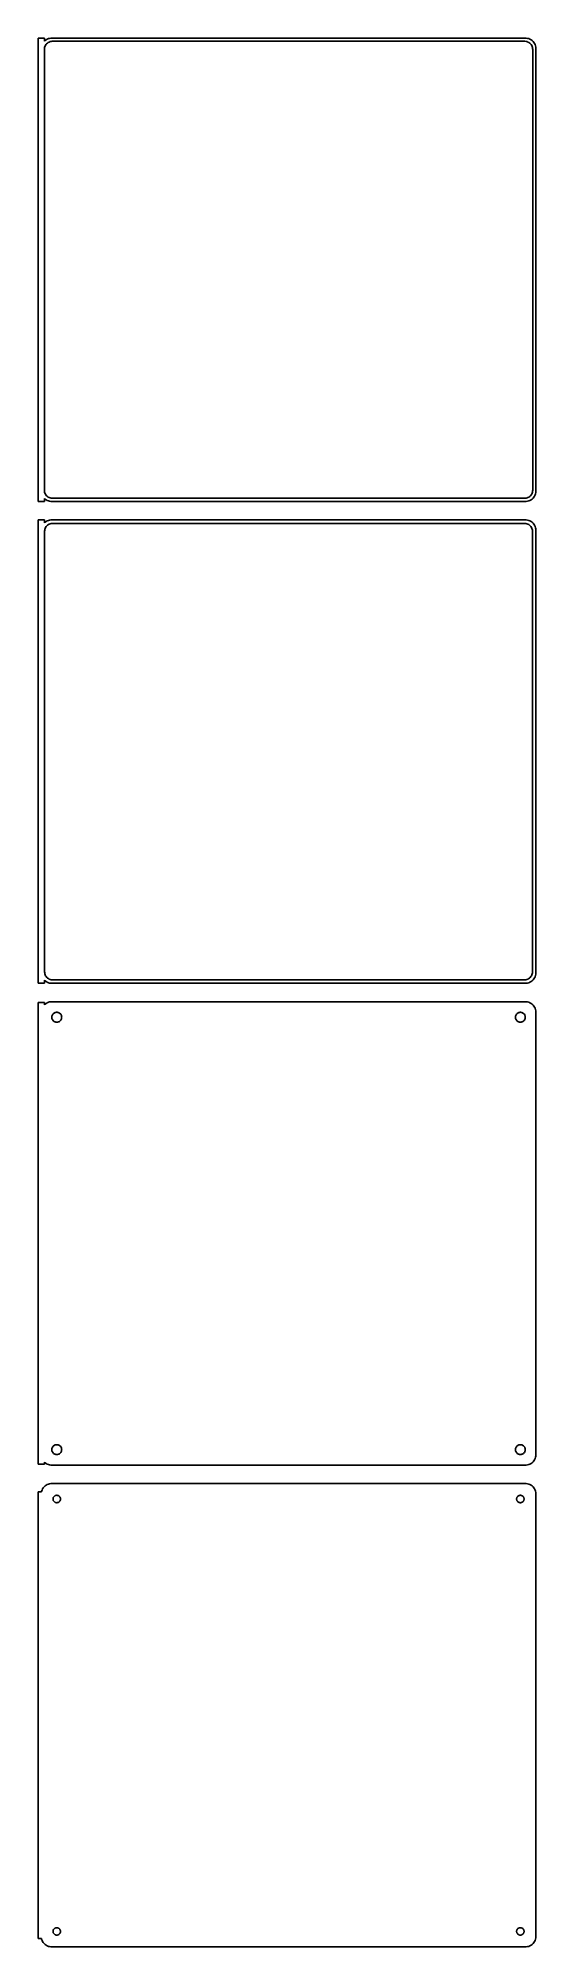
# Model space of a CAD drawing. Header units: metres. Extents: x -122 to 120, y 590 to 1516.
import ezdxf

# ---------------------------------------------------------------- set-up
doc = ezdxf.new("R2010")
doc.units = ezdxf.units.M

msp = doc.modelspace()

# ---------------------------------------------------------------- linework, layer by layer
for p, q in [((-118.5, 1516.49), (-121.5, 1516.49)), ((-121.5, 1516.49), (-121.5, 1291.51)), ((-118.5, 1515.06), (-118.5, 1516.49)), ((-118.187, 1515.35), (-118.5, 1515.06)), ((-118.5, 1511), (-118.468, 1511.5)), ((-118.5, 1297), (-118.5, 1511)), ((-118.468, 1511.5), (-118.374, 1511.99)), ((-118.374, 1511.99), (-118.219, 1512.47)), ((-118.219, 1512.47), (-118.005, 1512.93)), ((-117.679, 1515.72), (-118.187, 1515.35)), ((-118.005, 1512.93), (-117.736, 1513.35)), ((-117.736, 1513.35), (-117.416, 1513.74)), ((-117.129, 1516.02), (-117.679, 1515.72)), ((-117.416, 1513.74), (-117.05, 1514.08)), ((-116.545, 1516.26), (-117.129, 1516.02)), ((-117.05, 1514.08), (-116.643, 1514.38)), ((-116.643, 1514.38), (-116.203, 1514.62)), ((-115.937, 1516.41), (-116.545, 1516.26)), ((-116.203, 1514.62), (-115.736, 1514.8)), ((-115.314, 1516.49), (-115.937, 1516.41)), ((-115.736, 1514.8), (-115.25, 1514.93)), ((115.314, 1516.49), (-115.314, 1516.49)), ((-115.25, 1514.93), (-114.751, 1514.99)), ((-114.751, 1514.99), (114.751, 1514.99)), ((114.751, 1514.99), (115.25, 1514.93)), ((115.25, 1514.93), (115.736, 1514.8)), ((115.937, 1516.41), (115.314, 1516.49)), ((115.736, 1514.8), (116.203, 1514.62)), ((116.545, 1516.26), (115.937, 1516.41)), ((116.203, 1514.62), (116.643, 1514.38)), ((117.129, 1516.02), (116.545, 1516.26)), ((116.643, 1514.38), (117.05, 1514.08)), ((117.05, 1514.08), (117.416, 1513.74)), ((117.679, 1515.72), (117.129, 1516.02)), ((117.416, 1513.74), (117.736, 1513.35)), ((118.187, 1515.35), (117.679, 1515.72)), ((117.736, 1513.35), (118.005, 1512.93)), ((118.005, 1512.93), (118.219, 1512.47)), ((118.645, 1514.92), (118.187, 1515.35)), ((118.219, 1512.47), (118.374, 1511.99)), ((118.374, 1511.99), (118.468, 1511.5)), ((118.468, 1511.5), (118.5, 1511)), ((118.5, 1511), (118.5, 1297)), ((119.045, 1514.44), (118.645, 1514.92)), ((119.382, 1513.91), (119.045, 1514.44)), ((119.649, 1513.34), (119.382, 1513.91)), ((119.843, 1512.74), (119.649, 1513.34)), ((119.961, 1512.13), (119.843, 1512.74)), ((120, 1511.5), (119.961, 1512.13)), ((120, 1296.5), (120, 1511.5)), ((-121.5, 1291.51), (-118.5, 1291.51)), ((-118.468, 1296.5), (-118.5, 1297)), ((-118.5, 1292.94), (-118.187, 1292.65)), ((-118.5, 1291.51), (-118.5, 1292.94)), ((-118.374, 1296.01), (-118.468, 1296.5)), ((-118.219, 1295.53), (-118.374, 1296.01)), ((-118.005, 1295.07), (-118.219, 1295.53)), ((-118.187, 1292.65), (-117.679, 1292.28)), ((-117.736, 1294.65), (-118.005, 1295.07)), ((-117.416, 1294.26), (-117.736, 1294.65)), ((-117.679, 1292.28), (-117.129, 1291.98)), ((-117.05, 1293.92), (-117.416, 1294.26)), ((-117.129, 1291.98), (-116.545, 1291.74)), ((-116.643, 1293.62), (-117.05, 1293.92)), ((-116.203, 1293.38), (-116.643, 1293.62)), ((-116.545, 1291.74), (-115.937, 1291.59)), ((-115.736, 1293.2), (-116.203, 1293.38)), ((-115.937, 1291.59), (-115.314, 1291.51)), ((-115.25, 1293.07), (-115.736, 1293.2)), ((-115.314, 1291.51), (115.314, 1291.51)), ((-114.751, 1293.01), (-115.25, 1293.07)), ((114.751, 1293.01), (-114.751, 1293.01)), ((115.25, 1293.07), (114.751, 1293.01)), ((115.736, 1293.2), (115.25, 1293.07)), ((115.314, 1291.51), (115.937, 1291.59)), ((116.203, 1293.38), (115.736, 1293.2)), ((115.937, 1291.59), (116.545, 1291.74)), ((116.643, 1293.62), (116.203, 1293.38)), ((116.545, 1291.74), (117.129, 1291.98)), ((117.05, 1293.92), (116.643, 1293.62)), ((117.416, 1294.26), (117.05, 1293.92)), ((117.129, 1291.98), (117.679, 1292.28)), ((117.736, 1294.65), (117.416, 1294.26)), ((117.679, 1292.28), (118.187, 1292.65)), ((118.005, 1295.07), (117.736, 1294.65)), ((118.219, 1295.53), (118.005, 1295.07)), ((118.187, 1292.65), (118.645, 1293.08)), ((118.374, 1296.01), (118.219, 1295.53)), ((118.468, 1296.5), (118.374, 1296.01)), ((118.5, 1297), (118.468, 1296.5)), ((118.645, 1293.08), (119.045, 1293.56)), ((119.045, 1293.56), (119.382, 1294.09)), ((119.382, 1294.09), (119.649, 1294.66)), ((119.649, 1294.66), (119.843, 1295.26)), ((119.843, 1295.26), (119.961, 1295.87)), ((119.961, 1295.87), (120, 1296.5)), ((-118.5, 1282.49), (-121.5, 1282.49)), ((-121.5, 1282.49), (-121.5, 1057.51)), ((-118.5, 1281.06), (-118.5, 1282.49)), ((-118.187, 1281.35), (-118.5, 1281.06)), ((-117.679, 1281.72), (-118.187, 1281.35)), ((-117.894, 1278.87), (-117.633, 1279.28)), ((-117.129, 1282.02), (-117.679, 1281.72)), ((-117.633, 1279.28), (-117.323, 1279.65)), ((-117.323, 1279.65), (-116.969, 1279.98)), ((-116.545, 1282.26), (-117.129, 1282.02)), ((-116.969, 1279.98), (-116.575, 1280.27)), ((-116.575, 1280.27), (-116.149, 1280.5)), ((-115.937, 1282.41), (-116.545, 1282.26)), ((-116.149, 1280.5), (-115.697, 1280.68)), ((-115.314, 1282.49), (-115.937, 1282.41)), ((-115.697, 1280.68), (-115.226, 1280.8)), ((115.314, 1282.49), (-115.314, 1282.49)), ((-115.226, 1280.8), (-114.743, 1280.86)), ((-114.743, 1280.86), (114.743, 1280.86)), ((114.743, 1280.86), (115.226, 1280.8)), ((115.226, 1280.8), (115.697, 1280.68)), ((115.937, 1282.41), (115.314, 1282.49)), ((115.697, 1280.68), (116.149, 1280.5)), ((116.545, 1282.26), (115.937, 1282.41)), ((116.149, 1280.5), (116.575, 1280.27)), ((117.129, 1282.02), (116.545, 1282.26)), ((116.575, 1280.27), (116.969, 1279.98)), ((116.969, 1279.98), (117.323, 1279.65)), ((117.679, 1281.72), (117.129, 1282.02)), ((117.323, 1279.65), (117.633, 1279.28)), ((117.633, 1279.28), (117.894, 1278.87)), ((118.187, 1281.35), (117.679, 1281.72)), ((118.645, 1280.92), (118.187, 1281.35)), ((119.045, 1280.44), (118.645, 1280.92)), ((119.382, 1279.91), (119.045, 1280.44)), ((119.649, 1279.34), (119.382, 1279.91)), ((119.843, 1278.74), (119.649, 1279.34)), ((-118.373, 1277), (-118.342, 1277.49)), ((-118.373, 1063), (-118.373, 1277)), ((-118.342, 1277.49), (-118.251, 1277.96)), ((-118.251, 1277.96), (-118.101, 1278.43)), ((-118.101, 1278.43), (-117.894, 1278.87)), ((117.894, 1278.87), (118.101, 1278.43)), ((118.101, 1278.43), (118.251, 1277.96)), ((118.251, 1277.96), (118.342, 1277.49)), ((118.342, 1277.49), (118.373, 1277)), ((118.373, 1277), (118.373, 1063)), ((119.961, 1278.13), (119.843, 1278.74)), ((120, 1277.5), (119.961, 1278.13)), ((120, 1062.5), (120, 1277.5)), ((-121.5, 1057.51), (-118.5, 1057.51)), ((-118.5, 1058.94), (-118.187, 1058.65)), ((-118.5, 1057.51), (-118.5, 1058.94)), ((-118.342, 1062.51), (-118.373, 1063)), ((-118.251, 1062.04), (-118.342, 1062.51)), ((-118.101, 1061.57), (-118.251, 1062.04)), ((-118.187, 1058.65), (-117.679, 1058.28)), ((-117.894, 1061.13), (-118.101, 1061.57)), ((-117.633, 1060.72), (-117.894, 1061.13)), ((-117.679, 1058.28), (-117.129, 1057.98)), ((-117.323, 1060.35), (-117.633, 1060.72)), ((-116.969, 1060.02), (-117.323, 1060.35)), ((-117.129, 1057.98), (-116.545, 1057.74)), ((-116.575, 1059.73), (-116.969, 1060.02)), ((-116.149, 1059.5), (-116.575, 1059.73)), ((-116.545, 1057.74), (-115.937, 1057.59)), ((-115.697, 1059.32), (-116.149, 1059.5)), ((-115.937, 1057.59), (-115.314, 1057.51)), ((-115.226, 1059.2), (-115.697, 1059.32)), ((-115.314, 1057.51), (115.314, 1057.51)), ((-114.743, 1059.14), (-115.226, 1059.2)), ((114.743, 1059.14), (-114.743, 1059.14)), ((115.226, 1059.2), (114.743, 1059.14)), ((115.697, 1059.32), (115.226, 1059.2)), ((115.314, 1057.51), (115.937, 1057.59)), ((116.149, 1059.5), (115.697, 1059.32)), ((115.937, 1057.59), (116.545, 1057.74)), ((116.575, 1059.73), (116.149, 1059.5)), ((116.545, 1057.74), (117.129, 1057.98)), ((116.969, 1060.02), (116.575, 1059.73)), ((117.323, 1060.35), (116.969, 1060.02)), ((117.129, 1057.98), (117.679, 1058.28)), ((117.633, 1060.72), (117.323, 1060.35)), ((117.894, 1061.13), (117.633, 1060.72)), ((117.679, 1058.28), (118.187, 1058.65)), ((118.101, 1061.57), (117.894, 1061.13)), ((118.251, 1062.04), (118.101, 1061.57)), ((118.187, 1058.65), (118.645, 1059.08)), ((118.342, 1062.51), (118.251, 1062.04)), ((118.373, 1063), (118.342, 1062.51)), ((118.645, 1059.08), (119.045, 1059.56)), ((119.045, 1059.56), (119.382, 1060.09)), ((119.382, 1060.09), (119.649, 1060.66)), ((119.649, 1060.66), (119.843, 1061.26)), ((119.843, 1061.26), (119.961, 1061.87)), ((119.961, 1061.87), (120, 1062.5)), ((-118.5, 1048.11), (-121.5, 1048.11)), ((-121.5, 1048.11), (-121.5, 823.885)), ((-118.5, 1047.06), (-118.5, 1048.11)), ((-117.679, 1047.72), (-118.187, 1047.35)), ((-117.129, 1048.02), (-117.679, 1047.72)), ((-116.545, 1048.26), (-117.129, 1048.02)), ((-115.937, 1048.41), (-116.545, 1048.26)), ((-115.314, 1048.49), (-115.937, 1048.41)), ((115.314, 1048.49), (-115.314, 1048.49)), ((115.937, 1048.41), (115.314, 1048.49)), ((116.545, 1048.26), (115.937, 1048.41)), ((117.129, 1048.02), (116.545, 1048.26)), ((117.679, 1047.72), (117.129, 1048.02)), ((118.187, 1047.35), (117.679, 1047.72)), ((-118.187, 1047.35), (-118.5, 1047.06)), ((-114.9, 1041), (-114.881, 1041.3)), ((-114.881, 1040.7), (-114.9, 1041)), ((-114.881, 1041.3), (-114.825, 1041.6)), ((-114.825, 1040.4), (-114.881, 1040.7)), ((-114.825, 1041.6), (-114.731, 1041.88)), ((-114.731, 1040.12), (-114.825, 1040.4)), ((-114.731, 1041.88), (-114.603, 1042.16)), ((-114.603, 1039.84), (-114.731, 1040.12)), ((-114.603, 1042.16), (-114.442, 1042.41)), ((-114.442, 1039.59), (-114.603, 1039.84)), ((-114.442, 1042.41), (-114.25, 1042.64)), ((-114.25, 1039.36), (-114.442, 1039.59)), ((-114.25, 1042.64), (-114.03, 1042.85)), ((-114.03, 1039.15), (-114.25, 1039.36)), ((-114.03, 1042.85), (-113.786, 1043.03)), ((-113.786, 1038.97), (-114.03, 1039.15)), ((-113.786, 1043.03), (-113.522, 1043.17)), ((-113.522, 1038.83), (-113.786, 1038.97)), ((-113.522, 1043.17), (-113.242, 1043.28)), ((-113.242, 1038.72), (-113.522, 1038.83)), ((-113.242, 1043.28), (-112.95, 1043.36)), ((-112.95, 1038.64), (-113.242, 1038.72)), ((-112.95, 1043.36), (-112.651, 1043.4)), ((-112.651, 1038.6), (-112.95, 1038.64)), ((-112.651, 1043.4), (-112.349, 1043.4)), ((-112.349, 1038.6), (-112.651, 1038.6)), ((-112.349, 1043.4), (-112.05, 1043.36)), ((-112.05, 1038.64), (-112.349, 1038.6)), ((-112.05, 1043.36), (-111.758, 1043.28)), ((-111.758, 1038.72), (-112.05, 1038.64)), ((-111.758, 1043.28), (-111.478, 1043.17)), ((-111.478, 1038.83), (-111.758, 1038.72)), ((-111.478, 1043.17), (-111.214, 1043.03)), ((-111.214, 1038.97), (-111.478, 1038.83)), ((-111.214, 1043.03), (-110.97, 1042.85)), ((-110.97, 1039.15), (-111.214, 1038.97)), ((-110.97, 1042.85), (-110.75, 1042.64)), ((-110.75, 1039.36), (-110.97, 1039.15)), ((-110.75, 1042.64), (-110.558, 1042.41)), ((-110.558, 1039.59), (-110.75, 1039.36)), ((-110.558, 1042.41), (-110.397, 1042.16)), ((-110.397, 1039.84), (-110.558, 1039.59)), ((-110.397, 1042.16), (-110.269, 1041.88)), ((-110.269, 1040.12), (-110.397, 1039.84)), ((-110.269, 1041.88), (-110.175, 1041.6)), ((-110.175, 1040.4), (-110.269, 1040.12)), ((-110.175, 1041.6), (-110.119, 1041.3)), ((-110.119, 1040.7), (-110.175, 1040.4)), ((-110.119, 1041.3), (-110.1, 1041)), ((-110.1, 1041), (-110.119, 1040.7)), ((110.1, 1041), (110.119, 1041.3)), ((110.119, 1040.7), (110.1, 1041)), ((110.119, 1041.3), (110.175, 1041.6)), ((110.175, 1040.4), (110.119, 1040.7)), ((110.175, 1041.6), (110.269, 1041.88)), ((110.269, 1040.12), (110.175, 1040.4)), ((110.269, 1041.88), (110.397, 1042.16)), ((110.397, 1039.84), (110.269, 1040.12)), ((110.397, 1042.16), (110.558, 1042.41)), ((110.558, 1039.59), (110.397, 1039.84)), ((110.558, 1042.41), (110.75, 1042.64)), ((110.75, 1039.36), (110.558, 1039.59)), ((110.75, 1042.64), (110.97, 1042.85)), ((110.97, 1039.15), (110.75, 1039.36)), ((110.97, 1042.85), (111.214, 1043.03)), ((111.214, 1038.97), (110.97, 1039.15)), ((111.214, 1043.03), (111.478, 1043.17)), ((111.478, 1038.83), (111.214, 1038.97)), ((111.478, 1043.17), (111.758, 1043.28)), ((111.758, 1038.72), (111.478, 1038.83)), ((111.758, 1043.28), (112.05, 1043.36)), ((112.05, 1038.64), (111.758, 1038.72)), ((112.05, 1043.36), (112.349, 1043.4)), ((112.349, 1038.6), (112.05, 1038.64)), ((112.349, 1043.4), (112.651, 1043.4)), ((112.651, 1038.6), (112.349, 1038.6)), ((112.651, 1043.4), (112.95, 1043.36)), ((112.95, 1038.64), (112.651, 1038.6)), ((112.95, 1043.36), (113.242, 1043.28)), ((113.242, 1038.72), (112.95, 1038.64)), ((113.242, 1043.28), (113.522, 1043.17)), ((113.522, 1038.83), (113.242, 1038.72)), ((113.522, 1043.17), (113.786, 1043.03)), ((113.786, 1038.97), (113.522, 1038.83)), ((113.786, 1043.03), (114.03, 1042.85)), ((114.03, 1039.15), (113.786, 1038.97)), ((114.03, 1042.85), (114.25, 1042.64)), ((114.25, 1039.36), (114.03, 1039.15)), ((114.25, 1042.64), (114.442, 1042.41)), ((114.442, 1039.59), (114.25, 1039.36)), ((114.442, 1042.41), (114.603, 1042.16)), ((114.603, 1039.84), (114.442, 1039.59)), ((114.603, 1042.16), (114.731, 1041.88)), ((114.731, 1040.12), (114.603, 1039.84)), ((114.731, 1041.88), (114.825, 1041.6)), ((114.825, 1040.4), (114.731, 1040.12)), ((114.825, 1041.6), (114.881, 1041.3)), ((114.881, 1040.7), (114.825, 1040.4)), ((114.881, 1041.3), (114.9, 1041)), ((114.9, 1041), (114.881, 1040.7)), ((118.645, 1046.92), (118.187, 1047.35)), ((119.045, 1046.44), (118.645, 1046.92)), ((119.382, 1045.91), (119.045, 1046.44)), ((119.649, 1045.34), (119.382, 1045.91)), ((119.843, 1044.74), (119.649, 1045.34)), ((119.961, 1044.13), (119.843, 1044.74)), ((120, 1043.5), (119.961, 1044.13)), ((120, 828.5), (120, 1043.5)), ((-114.9, 831), (-114.881, 831.301)), ((-114.881, 830.699), (-114.9, 831)), ((-114.881, 831.301), (-114.825, 831.597)), ((-114.825, 830.403), (-114.881, 830.699)), ((-114.825, 831.597), (-114.731, 831.883)), ((-114.731, 830.117), (-114.825, 830.403)), ((-114.731, 831.883), (-114.603, 832.156)), ((-114.603, 829.844), (-114.731, 830.117)), ((-114.603, 832.156), (-114.442, 832.411)), ((-114.442, 829.589), (-114.603, 829.844)), ((-114.442, 832.411), (-114.25, 832.643)), ((-114.25, 829.357), (-114.442, 829.589)), ((-114.25, 832.643), (-114.03, 832.849)), ((-114.03, 829.151), (-114.25, 829.357)), ((-114.03, 832.849), (-113.786, 833.026)), ((-113.786, 828.974), (-114.03, 829.151)), ((-113.786, 833.026), (-113.522, 833.172)), ((-113.522, 828.828), (-113.786, 828.974)), ((-113.522, 833.172), (-113.242, 833.283)), ((-113.242, 828.717), (-113.522, 828.828)), ((-113.242, 833.283), (-112.95, 833.357)), ((-112.95, 828.643), (-113.242, 828.717)), ((-112.95, 833.357), (-112.651, 833.395)), ((-112.651, 828.605), (-112.95, 828.643)), ((-112.651, 833.395), (-112.349, 833.395)), ((-112.349, 828.605), (-112.651, 828.605)), ((-112.349, 833.395), (-112.05, 833.357)), ((-112.05, 828.643), (-112.349, 828.605)), ((-112.05, 833.357), (-111.758, 833.283)), ((-111.758, 828.717), (-112.05, 828.643)), ((-111.758, 833.283), (-111.478, 833.172)), ((-111.478, 828.828), (-111.758, 828.717)), ((-111.478, 833.172), (-111.214, 833.026)), ((-111.214, 828.974), (-111.478, 828.828)), ((-111.214, 833.026), (-110.97, 832.849)), ((-110.97, 829.151), (-111.214, 828.974)), ((-110.97, 832.849), (-110.75, 832.643)), ((-110.75, 829.357), (-110.97, 829.151)), ((-110.75, 832.643), (-110.558, 832.411)), ((-110.558, 829.589), (-110.75, 829.357)), ((-110.558, 832.411), (-110.397, 832.156)), ((-110.397, 829.844), (-110.558, 829.589)), ((-110.397, 832.156), (-110.269, 831.883)), ((-110.269, 830.117), (-110.397, 829.844)), ((-110.269, 831.883), (-110.175, 831.597)), ((-110.175, 830.403), (-110.269, 830.117)), ((-110.175, 831.597), (-110.119, 831.301)), ((-110.119, 830.699), (-110.175, 830.403)), ((-110.119, 831.301), (-110.1, 831)), ((-110.1, 831), (-110.119, 830.699)), ((110.1, 831), (110.119, 831.301)), ((110.119, 830.699), (110.1, 831)), ((110.119, 831.301), (110.175, 831.597)), ((110.175, 830.403), (110.119, 830.699)), ((110.175, 831.597), (110.269, 831.883)), ((110.269, 830.117), (110.175, 830.403)), ((110.269, 831.883), (110.397, 832.156)), ((110.397, 829.844), (110.269, 830.117)), ((110.397, 832.156), (110.558, 832.411)), ((110.558, 829.589), (110.397, 829.844)), ((110.558, 832.411), (110.75, 832.643)), ((110.75, 829.357), (110.558, 829.589)), ((110.75, 832.643), (110.97, 832.849)), ((110.97, 829.151), (110.75, 829.357)), ((110.97, 832.849), (111.214, 833.026)), ((111.214, 828.974), (110.97, 829.151)), ((111.214, 833.026), (111.478, 833.172)), ((111.478, 828.828), (111.214, 828.974)), ((111.478, 833.172), (111.758, 833.283)), ((111.758, 828.717), (111.478, 828.828)), ((111.758, 833.283), (112.05, 833.357)), ((112.05, 828.643), (111.758, 828.717)), ((112.05, 833.357), (112.349, 833.395)), ((112.349, 828.605), (112.05, 828.643)), ((112.349, 833.395), (112.651, 833.395)), ((112.651, 828.605), (112.349, 828.605)), ((112.651, 833.395), (112.95, 833.357)), ((112.95, 828.643), (112.651, 828.605)), ((112.95, 833.357), (113.242, 833.283)), ((113.242, 828.717), (112.95, 828.643)), ((113.242, 833.283), (113.522, 833.172)), ((113.522, 828.828), (113.242, 828.717)), ((113.522, 833.172), (113.786, 833.026)), ((113.786, 828.974), (113.522, 828.828)), ((113.786, 833.026), (114.03, 832.849)), ((114.03, 829.151), (113.786, 828.974)), ((114.03, 832.849), (114.25, 832.643)), ((114.25, 829.357), (114.03, 829.151)), ((114.25, 832.643), (114.442, 832.411)), ((114.442, 829.589), (114.25, 829.357)), ((114.442, 832.411), (114.603, 832.156)), ((114.603, 829.844), (114.442, 829.589)), ((114.603, 832.156), (114.731, 831.883)), ((114.731, 830.117), (114.603, 829.844)), ((114.731, 831.883), (114.825, 831.597)), ((114.825, 830.403), (114.731, 830.117)), ((114.825, 831.597), (114.881, 831.301)), ((114.881, 830.699), (114.825, 830.403)), ((114.881, 831.301), (114.9, 831)), ((114.9, 831), (114.881, 830.699)), ((118.187, 824.647), (118.645, 825.077)), ((118.645, 825.077), (119.045, 825.561)), ((119.045, 825.561), (119.382, 826.091)), ((119.382, 826.091), (119.649, 826.659)), ((119.649, 826.659), (119.843, 827.257)), ((119.843, 827.257), (119.961, 827.873)), ((119.961, 827.873), (120, 828.5)), ((-121.5, 823.885), (-118.5, 823.885)), ((-118.5, 823.885), (-118.5, 824.941)), ((-118.5, 824.941), (-118.187, 824.647)), ((-118.187, 824.647), (-117.679, 824.278)), ((-117.679, 824.278), (-117.129, 823.976)), ((-117.129, 823.976), (-116.545, 823.745)), ((-116.545, 823.745), (-115.937, 823.589)), ((-115.937, 823.589), (-115.314, 823.51)), ((-115.314, 823.51), (115.314, 823.51)), ((115.314, 823.51), (115.937, 823.589)), ((115.937, 823.589), (116.545, 823.745)), ((116.545, 823.745), (117.129, 823.976)), ((117.129, 823.976), (117.679, 824.278)), ((117.679, 824.278), (118.187, 824.647)), ((-119.9, 810.444), (-121.5, 810.444)), ((-121.5, 810.444), (-121.5, 593.556)), ((-119.843, 810.743), (-119.9, 810.444)), ((-119.649, 811.341), (-119.843, 810.743)), ((-119.382, 811.909), (-119.649, 811.341)), ((-119.045, 812.439), (-119.382, 811.909)), ((-118.645, 812.923), (-119.045, 812.439)), ((-118.187, 813.353), (-118.645, 812.923)), ((-117.679, 813.722), (-118.187, 813.353)), ((-117.129, 814.024), (-117.679, 813.722)), ((-116.545, 814.255), (-117.129, 814.024)), ((-115.937, 814.411), (-116.545, 814.255)), ((-115.314, 814.49), (-115.937, 814.411)), ((115.314, 814.49), (-115.314, 814.49)), ((-114.3, 807), (-114.286, 807.226)), ((-114.286, 806.774), (-114.3, 807)), ((-114.286, 807.226), (-114.243, 807.448)), ((-114.243, 806.552), (-114.286, 806.774)), ((-114.243, 807.448), (-114.174, 807.663)), ((-114.174, 806.337), (-114.243, 806.552)), ((-114.174, 807.663), (-114.077, 807.867)), ((-114.077, 807.867), (-113.956, 808.058)), ((-113.956, 808.058), (-113.812, 808.232)), ((-113.812, 808.232), (-113.647, 808.387)), ((-113.647, 808.387), (-113.464, 808.52)), ((-113.464, 808.52), (-113.266, 808.629)), ((-113.266, 808.629), (-113.056, 808.712)), ((-113.056, 808.712), (-112.837, 808.768)), ((-112.837, 808.768), (-112.613, 808.796)), ((-112.613, 808.796), (-112.387, 808.796)), ((-112.387, 808.796), (-112.163, 808.768)), ((-112.163, 808.768), (-111.944, 808.712)), ((-111.944, 808.712), (-111.734, 808.629)), ((-111.734, 808.629), (-111.536, 808.52)), ((-111.536, 808.52), (-111.353, 808.387)), ((-111.353, 808.387), (-111.188, 808.232)), ((-111.188, 808.232), (-111.044, 808.058)), ((-111.044, 808.058), (-110.923, 807.867)), ((-110.923, 807.867), (-110.826, 807.663)), ((-110.826, 807.663), (-110.757, 807.448)), ((-110.757, 806.552), (-110.826, 806.337)), ((-110.757, 807.448), (-110.714, 807.226)), ((-110.714, 806.774), (-110.757, 806.552)), ((-110.714, 807.226), (-110.7, 807)), ((-110.7, 807), (-110.714, 806.774)), ((110.7, 807), (110.714, 807.226)), ((110.714, 806.774), (110.7, 807)), ((110.714, 807.226), (110.757, 807.448)), ((110.757, 806.552), (110.714, 806.774)), ((110.757, 807.448), (110.826, 807.663)), ((110.826, 806.337), (110.757, 806.552)), ((110.826, 807.663), (110.923, 807.867)), ((110.923, 807.867), (111.044, 808.058)), ((111.044, 808.058), (111.188, 808.232)), ((111.188, 808.232), (111.353, 808.387)), ((111.353, 808.387), (111.536, 808.52)), ((111.536, 808.52), (111.734, 808.629)), ((111.734, 808.629), (111.944, 808.712)), ((111.944, 808.712), (112.163, 808.768)), ((112.163, 808.768), (112.387, 808.796)), ((112.387, 808.796), (112.613, 808.796)), ((112.613, 808.796), (112.837, 808.768)), ((112.837, 808.768), (113.056, 808.712)), ((113.056, 808.712), (113.266, 808.629)), ((113.266, 808.629), (113.464, 808.52)), ((113.464, 808.52), (113.647, 808.387)), ((113.647, 808.387), (113.812, 808.232)), ((113.812, 808.232), (113.956, 808.058)), ((113.956, 808.058), (114.077, 807.867)), ((114.077, 807.867), (114.174, 807.663)), ((114.174, 807.663), (114.243, 807.448)), ((114.243, 806.552), (114.174, 806.337)), ((114.243, 807.448), (114.286, 807.226)), ((114.286, 806.774), (114.243, 806.552)), ((114.286, 807.226), (114.3, 807)), ((114.3, 807), (114.286, 806.774)), ((115.937, 814.411), (115.314, 814.49)), ((116.545, 814.255), (115.937, 814.411)), ((117.129, 814.024), (116.545, 814.255)), ((117.679, 813.722), (117.129, 814.024)), ((118.187, 813.353), (117.679, 813.722)), ((118.645, 812.923), (118.187, 813.353)), ((119.045, 812.439), (118.645, 812.923)), ((119.382, 811.909), (119.045, 812.439)), ((119.649, 811.341), (119.382, 811.909)), ((119.843, 810.743), (119.649, 811.341)), ((119.961, 810.127), (119.843, 810.743)), ((120, 809.5), (119.961, 810.127)), ((120, 594.5), (120, 809.5)), ((-114.077, 806.133), (-114.174, 806.337)), ((-113.956, 805.942), (-114.077, 806.133)), ((-113.812, 805.768), (-113.956, 805.942)), ((-113.647, 805.613), (-113.812, 805.768)), ((-113.464, 805.48), (-113.647, 805.613)), ((-113.266, 805.371), (-113.464, 805.48)), ((-113.056, 805.288), (-113.266, 805.371)), ((-112.837, 805.232), (-113.056, 805.288)), ((-112.613, 805.204), (-112.837, 805.232)), ((-112.387, 805.204), (-112.613, 805.204)), ((-112.163, 805.232), (-112.387, 805.204)), ((-111.944, 805.288), (-112.163, 805.232)), ((-111.734, 805.371), (-111.944, 805.288)), ((-111.536, 805.48), (-111.734, 805.371)), ((-111.353, 805.613), (-111.536, 805.48)), ((-111.188, 805.768), (-111.353, 805.613)), ((-111.044, 805.942), (-111.188, 805.768)), ((-110.923, 806.133), (-111.044, 805.942)), ((-110.826, 806.337), (-110.923, 806.133)), ((110.923, 806.133), (110.826, 806.337)), ((111.044, 805.942), (110.923, 806.133)), ((111.188, 805.768), (111.044, 805.942)), ((111.353, 805.613), (111.188, 805.768)), ((111.536, 805.48), (111.353, 805.613)), ((111.734, 805.371), (111.536, 805.48)), ((111.944, 805.288), (111.734, 805.371)), ((112.163, 805.232), (111.944, 805.288)), ((112.387, 805.204), (112.163, 805.232)), ((112.613, 805.204), (112.387, 805.204)), ((112.837, 805.232), (112.613, 805.204)), ((113.056, 805.288), (112.837, 805.232)), ((113.266, 805.371), (113.056, 805.288)), ((113.464, 805.48), (113.266, 805.371)), ((113.647, 805.613), (113.464, 805.48)), ((113.812, 805.768), (113.647, 805.613)), ((113.956, 805.942), (113.812, 805.768)), ((114.077, 806.133), (113.956, 805.942)), ((114.174, 806.337), (114.077, 806.133)), ((-121.5, 593.556), (-119.9, 593.556)), ((-119.9, 593.556), (-119.843, 593.257)), ((-114.3, 597), (-114.286, 597.226)), ((-114.286, 596.774), (-114.3, 597)), ((-114.286, 597.226), (-114.243, 597.448)), ((-114.243, 596.552), (-114.286, 596.774)), ((-114.243, 597.448), (-114.174, 597.663)), ((-114.174, 596.337), (-114.243, 596.552)), ((-114.174, 597.663), (-114.077, 597.867)), ((-114.077, 596.133), (-114.174, 596.337)), ((-114.077, 597.867), (-113.956, 598.058)), ((-113.956, 595.942), (-114.077, 596.133)), ((-113.956, 598.058), (-113.812, 598.232)), ((-113.812, 595.768), (-113.956, 595.942)), ((-113.812, 598.232), (-113.647, 598.387)), ((-113.647, 595.613), (-113.812, 595.768)), ((-113.647, 598.387), (-113.464, 598.52)), ((-113.464, 595.48), (-113.647, 595.613)), ((-113.464, 598.52), (-113.266, 598.629)), ((-113.266, 595.371), (-113.464, 595.48)), ((-113.266, 598.629), (-113.056, 598.712)), ((-113.056, 595.288), (-113.266, 595.371)), ((-113.056, 598.712), (-112.837, 598.768)), ((-112.837, 595.232), (-113.056, 595.288)), ((-112.837, 598.768), (-112.613, 598.796)), ((-112.613, 595.204), (-112.837, 595.232)), ((-112.613, 598.796), (-112.387, 598.796)), ((-112.387, 595.204), (-112.613, 595.204)), ((-112.387, 598.796), (-112.163, 598.768)), ((-112.163, 595.232), (-112.387, 595.204)), ((-112.163, 598.768), (-111.944, 598.712)), ((-111.944, 595.288), (-112.163, 595.232)), ((-111.944, 598.712), (-111.734, 598.629)), ((-111.734, 595.371), (-111.944, 595.288)), ((-111.734, 598.629), (-111.536, 598.52)), ((-111.536, 595.48), (-111.734, 595.371)), ((-111.536, 598.52), (-111.353, 598.387)), ((-111.353, 595.613), (-111.536, 595.48)), ((-111.353, 598.387), (-111.188, 598.232)), ((-111.188, 595.768), (-111.353, 595.613)), ((-111.188, 598.232), (-111.044, 598.058)), ((-111.044, 595.942), (-111.188, 595.768)), ((-111.044, 598.058), (-110.923, 597.867)), ((-110.923, 596.133), (-111.044, 595.942)), ((-110.923, 597.867), (-110.826, 597.663)), ((-110.826, 596.337), (-110.923, 596.133)), ((-110.826, 597.663), (-110.757, 597.448)), ((-110.757, 596.552), (-110.826, 596.337)), ((-110.757, 597.448), (-110.714, 597.226)), ((-110.714, 596.774), (-110.757, 596.552)), ((-110.714, 597.226), (-110.7, 597)), ((-110.7, 597), (-110.714, 596.774)), ((110.7, 597), (110.714, 597.226)), ((110.714, 596.774), (110.7, 597)), ((110.714, 597.226), (110.757, 597.448)), ((110.757, 596.552), (110.714, 596.774)), ((110.757, 597.448), (110.826, 597.663)), ((110.826, 596.337), (110.757, 596.552)), ((110.826, 597.663), (110.923, 597.867)), ((110.923, 596.133), (110.826, 596.337)), ((110.923, 597.867), (111.044, 598.058)), ((111.044, 595.942), (110.923, 596.133)), ((111.044, 598.058), (111.188, 598.232)), ((111.188, 595.768), (111.044, 595.942)), ((111.188, 598.232), (111.353, 598.387)), ((111.353, 595.613), (111.188, 595.768)), ((111.353, 598.387), (111.536, 598.52)), ((111.536, 595.48), (111.353, 595.613)), ((111.536, 598.52), (111.734, 598.629)), ((111.734, 595.371), (111.536, 595.48)), ((111.734, 598.629), (111.944, 598.712)), ((111.944, 595.288), (111.734, 595.371)), ((111.944, 598.712), (112.163, 598.768)), ((112.163, 595.232), (111.944, 595.288)), ((112.163, 598.768), (112.387, 598.796)), ((112.387, 595.204), (112.163, 595.232)), ((112.387, 598.796), (112.613, 598.796)), ((112.613, 595.204), (112.387, 595.204)), ((112.613, 598.796), (112.837, 598.768)), ((112.837, 595.232), (112.613, 595.204)), ((112.837, 598.768), (113.056, 598.712)), ((113.056, 595.288), (112.837, 595.232)), ((113.056, 598.712), (113.266, 598.629)), ((113.266, 595.371), (113.056, 595.288)), ((113.266, 598.629), (113.464, 598.52)), ((113.464, 595.48), (113.266, 595.371)), ((113.464, 598.52), (113.647, 598.387)), ((113.647, 595.613), (113.464, 595.48)), ((113.647, 598.387), (113.812, 598.232)), ((113.812, 595.768), (113.647, 595.613)), ((113.812, 598.232), (113.956, 598.058)), ((113.956, 595.942), (113.812, 595.768)), ((113.956, 598.058), (114.077, 597.867)), ((114.077, 596.133), (113.956, 595.942)), ((114.077, 597.867), (114.174, 597.663)), ((114.174, 596.337), (114.077, 596.133)), ((114.174, 597.663), (114.243, 597.448)), ((114.243, 596.552), (114.174, 596.337)), ((114.243, 597.448), (114.286, 597.226)), ((114.286, 596.774), (114.243, 596.552)), ((114.286, 597.226), (114.3, 597)), ((114.3, 597), (114.286, 596.774)), ((119.843, 593.257), (119.961, 593.873)), ((119.961, 593.873), (120, 594.5)), ((-119.843, 593.257), (-119.649, 592.659)), ((-119.649, 592.659), (-119.382, 592.091)), ((-119.382, 592.091), (-119.045, 591.561)), ((-119.045, 591.561), (-118.645, 591.077)), ((-118.645, 591.077), (-118.187, 590.647)), ((-118.187, 590.647), (-117.679, 590.278)), ((-117.679, 590.278), (-117.129, 589.976)), ((-117.129, 589.976), (-116.545, 589.745)), ((-116.545, 589.745), (-115.937, 589.589)), ((-115.937, 589.589), (-115.314, 589.51)), ((-115.314, 589.51), (115.314, 589.51)), ((115.314, 589.51), (115.937, 589.589)), ((115.937, 589.589), (116.545, 589.745)), ((116.545, 589.745), (117.129, 589.976)), ((117.129, 589.976), (117.679, 590.278)), ((117.679, 590.278), (118.187, 590.647)), ((118.187, 590.647), (118.645, 591.077)), ((118.645, 591.077), (119.045, 591.561)), ((119.045, 591.561), (119.382, 592.091)), ((119.382, 592.091), (119.649, 592.659)), ((119.649, 592.659), (119.843, 593.257))]:
    msp.add_line(p, q)

doc.saveas('drawing.dxf')
